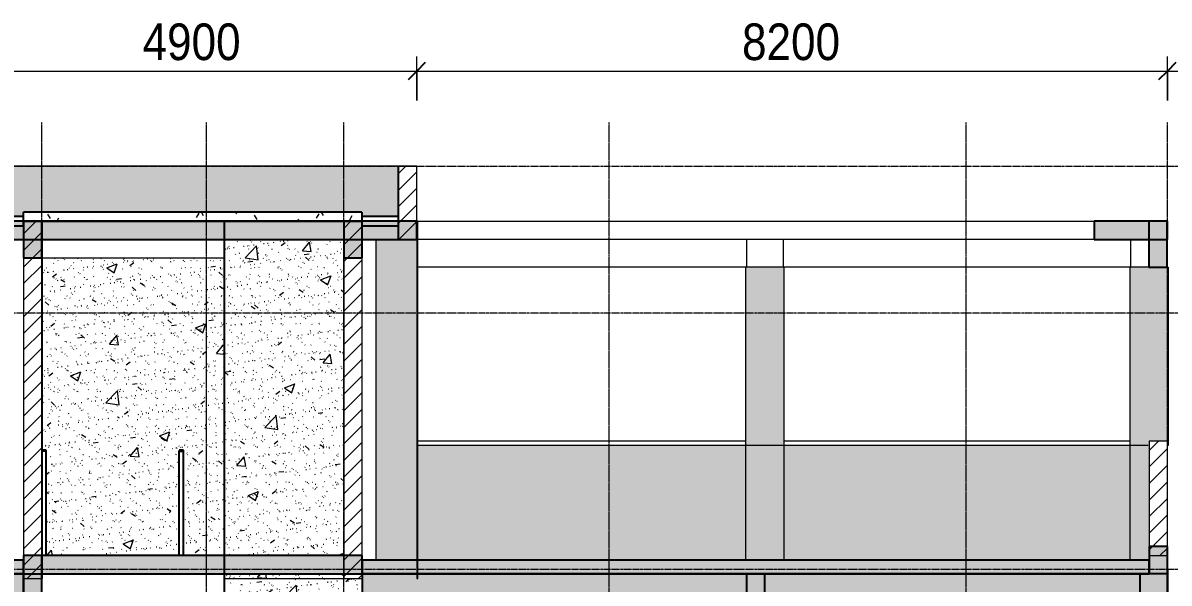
# Model space of a CAD drawing. Header units: millimetres. Extents: x 25061 to 259291, y -8723 to 35400.
# Drawn here: x 42448 to 54971, y 29250 to 35365 of the extents above; entities that cross this region are included whole.
import ezdxf

# ---------------------------------------------------------------- set-up
doc = ezdxf.new("R2010")
doc.units = ezdxf.units.MM
doc.linetypes.add('Centre', pattern=[31.75, 6.35, -4.7625, 15.875, -4.7625])
doc.linetypes.add('Grid Line', pattern=[22.225, 12.7, -3.175, 3.175, -3.175])
for name, color, linetype, lineweight in [('0-1', 7, 'Continuous', 5), ('A-ANNO-DIMS', 211, 'Continuous', 9), ('A-ANNO-DIMS-160', 211, 'Continuous', 9), ('A-FLOR-1', 10, 'Continuous', 25), ('A-FLOR-2', 7, 'Continuous', 9), ('A-FLOR-3', 192, 'Continuous', 25), ('A-FLOR-LEVL-2', 51, 'Centre', 9), ('A-FLOR-PATT-1', 7, 'Continuous', 9), ('A-FLOR-PATT-3', 8, 'Continuous', 9), ('A-WALL', 113, 'Continuous', 9), ('A-WALL-1', 113, 'Continuous', 18), ('A-WALL-PATT-3', 111, 'Continuous', 5), ('A-WALL-PATT-4', 111, 'Continuous', 9), ('I-WALL', 2, 'Continuous', 9), ('I-WALL-3', 2, 'Continuous', 18), ('S-BEAM-1', 12, 'Continuous', 5), ('S-BEAM-2', 10, 'Continuous', 25), ('S-BEAM-3', 7, 'Continuous', 9), ('S-COLS-1', 7, 'Continuous', 9), ('S-GRID-1', 1, 'Grid Line', 9)]:
    doc.layers.add(name, color=color, linetype=linetype, lineweight=lineweight)
doc.styles.add('UTM Avo', font='', dxfattribs={"width": 0.9, "height": 400})
doc.styles.get('UTM Avo').set_extended_font_data('UTM Avo')
doc.dimstyles.new('1_Dim_chi_tiet_2_5', dxfattribs={"dimscale": 304.8, "dimtxt": 399.720379, "dimasz": 0.629921, "dimexe": 0.524934, "dimexo": 0.0625, "dimgap": 0.052493, "dimtad": 1, "dimdec": 0, "dimrnd": 5, "dimzin": 0, "dimdsep": 46, "dimtxsty": 'UTM Avo', "dimblk1": 'OBLIQUE', "dimblk2": 'OBLIQUE', "dimsah": 1, "dimcen": 0.09, "dimdle": 0.524934, "dimazin": 0, "dimtfac": 1, "dimtdec": 4, "dimtix": 1, "dimtmove": 0, "dimatfit": 3, "dimfxl": 1.049869, "dimfxlon": 1, "dimtvp": 1, "dimtolj": 1, "dimtzin": 0, "dimarcsym": 2})
pattern_1 = [(0, (81080.3, 14125), (650.24, 162.56), [53.645, -434.035, 53.645, -434.035, -2600.96]), (0, (81080.3, 14125), (650.24, 162.56), [-975.36, 53.645, -921.715, 53.645, -434.035, -1137.92]), (0, (81080.3, 14125), (650.24, 162.56), [-2438.4, 53.645, -271.475, 53.645, -759.155]), (120, (81324.14, 14206.28), (-465.9011, 481.84436), [53.645, -434.035, 53.645, -3034.995]), (120, (81324.14, 14206.28), (-465.9011, 481.84436), [-541.325, -434.035, 53.645, -921.715, -1625.6]), (120, (81324.14, 14206.28), (-465.9011, 481.84436), [-1950.72, 53.645, -434.035, 53.645, -1084.275]), (120, (81324.14, 14206.28), (-465.9011, 481.84436), [-2492.045, -271.475, 53.645, -759.155]), (240, (81405.42, 14531.4), (-184.3389, -644.40436), [53.645, -434.035, 53.645, -3034.995]), (240, (81405.42, 14531.4), (-184.3389, -644.40436), [-541.325, -434.035, 53.645, -921.715, -1625.6]), (240, (81405.42, 14531.4), (-184.3389, -644.40436), [-1950.72, 53.645, -434.035, 53.645, -1084.275]), (240, (81405.42, 14531.4), (-184.3389, -644.40436), [-2492.045, -271.475, 53.645, -759.155])]
pattern_2 = [(45, (81080.3, 14125), (-90.50967, 90.50967), [])]
pattern_3 = [(45, (81080.3, 14125), (-84.8528, 84.8528), [])]
pattern_4 = [(50, (81080.3, 14125), (1165.978, -102.01), [121.92, -1341.12]), (355, (81080.3, 14125), (-225.554, 1222.763), [97.536, -1072.896]), (100.451, (81177.5, 14116.5), (940.433, 1120.746), [103.616, -1139.776]), (46.184, (81080.3, 14450.1), (1734.906, -269.074), [182.88, -2011.68]), (96.636, (81224.9, 14427.7), (1519.38, 1583.536), [155.424, -1709.665]), (351.184, (81080.3, 14450.1), (1519.39, 1583.52), [146.304, -1609.344]), (21, (81242.9, 14368.8), (970.332, -654.498), [121.92, -1341.12]), (326, (81242.9, 14368.8), (395.533, 1178.804), [97.536, -1072.896]), (71.451, (81323.7, 14314.3), (1365.87, 524.296), [103.616, -1139.776]), (37.5, (81080.3, 14125), (19.767, 541.1527), [53.645, -1006.246, 53.645, -1035.507, -1076.96]), (37.5, (81080.3, 14125), (19.767, 541.1527), [-2149.043, 53.645, -1023.315]), (7.5, (81080.3, 14125), (427.646, 641.156), [53.645, -567.334, 53.645, -981.862, -410.464]), (7.5, (81080.3, 14125), (427.646, 641.156), [-1656.486, 53.645, -356.819]), (327.5, (80717.8, 14125), (867.782, -36.665), [53.645, -352.755, 53.645, -1214.323, -1682.496]), (327.5, (80717.8, 14125), (867.782, -36.665), [-1674.368, 53.645, -1628.85]), (317.5, (80555.2, 14125), (948.028, 162.731), [53.645, -474.675, 53.645, -788.416, -1194.816]), (317.5, (80555.2, 14125), (948.028, 162.731), [-1370.38, 53.645, -1141.17])]
pattern_5 = [(37.5, (81080.3, 14125), (-5.1206, 156.61216), [5.364, -118.181, 5.364, -132.812, -132.08]), (37.5, (81080.3, 14125), (-5.1206, 156.61216), [-261.722, 5.364, -126.716]), (7.5, (81080.3, 14125), (143.847, 229.3842), [5.364, -61.285, 5.364, -105.989, -42.672]), (7.5, (81080.3, 14125), (143.847, 229.3842), [-178.003, 5.364, -37.308]), (327.5, (80980.33, 14125), (253.11758, 0.46008), [5.364, -35.276, 5.364, -140.94, -191.008]), (327.5, (80980.33, 14125), (253.11758, 0.46008), [-186.944, 5.364, -185.644]), (317.5, (80980.33, 14125), (244.3381, 71.3376), [5.364, -14.956, 5.364, -90.546, -109.728]), (317.5, (80980.33, 14125), (244.3381, 71.3376), [-116.23, 5.364, -104.364])]

# ---------------------------------------------------------------- blocks, each defined once
blk = doc.blocks.new('NCV_TKTC_KET CAU_rvt-1-TKCS_MẶT CẮT 1')
at = {"layer": 'A-FLOR-PATT-1'}
h = blk.add_hatch(color=256, dxfattribs=at)
h.paths.add_polyline_path([(41852, 33000), (46752, 33000), (46752, 33200), (41852, 33200)])
h.paths.add_polyline_path([(119053, 33000), (119053, 33200), (114153, 33200), (114153, 33000), (118741, 33000)])
h = blk.add_hatch(color=256, dxfattribs=at)
h.paths.add_polyline_path([(106751, 33000), (106751, 33200), (105951, 33200), (105951, 33000)])
h.paths.add_polyline_path([(54752, 33000), (54953, 33000), (54953, 33200), (54153, 33200), (54153, 33000)])
h = blk.add_hatch(color=256, dxfattribs=at)
h.paths.add_polyline_path([(42453, 29350), (46153, 29350), (46153, 29550), (42453, 29550), (42453, 29518)])
h.paths.add_polyline_path([(118453, 29350), (118453, 29550), (114753, 29550), (114753, 29350), (118341, 29350)])
h = blk.add_hatch(color=256, dxfattribs=at)
h.paths.add_polyline_path([(33653, 29150), (42453, 29150), (42453, 29350), (33653, 29350), (33653, 29214)])
h.paths.add_polyline_path([(127253, 29150), (127253, 29350), (118453, 29350), (118453, 29150), (126740, 29150)])
h.paths.add_polyline_path([(46153, 29150), (54953, 29150), (54953, 29350), (46153, 29350), (46153, 29214)])
h.paths.add_polyline_path([(114753, 29150), (114753, 29350), (105953, 29350), (105953, 29150), (114742, 29150)])
at = {"layer": 'S-BEAM-1'}
for points in [[(42653, 32800), (42653, 33200), (42453, 33200), (42453, 32800)], [(46153, 32800), (46153, 33200), (45953, 33200), (45953, 32800)], [(54751, 32700), (54951, 32700), (54951, 33200), (54751, 33200)], [(54953, 29350), (54953, 29650), (54753, 29650), (54753, 29350)], [(42653, 28750), (42653, 29550), (42453, 29550), (42453, 28750), (42554, 28750)], [(50553, 28950), (50553, 29350), (50353, 29350), (50353, 28950)], [(54953, 28750), (54953, 29350), (54653, 29350), (54653, 28750), (54752, 28750)]]:
    blk.add_hatch(color=256, dxfattribs=at).paths.add_polyline_path(points)
at = {"layer": 'A-FLOR-1'}
for p, q in [((46752, 33200), (41852, 33200)), ((46752, 33000), (46752, 33200)), ((54953, 33200), (54153, 33200)), ((54153, 33200), (54153, 33000)), ((54953, 33000), (54953, 33200)), ((41852, 33000), (46752, 33000)), ((54153, 33000), (54953, 33000)), ((46153, 29550), (42453, 29550)), ((42453, 29550), (42453, 29350)), ((46153, 29350), (46153, 29550)), ((42453, 29350), (33653, 29350)), ((42453, 29150), (42453, 29350)), ((42453, 29350), (46153, 29350)), ((54953, 29350), (46153, 29350)), ((46153, 29350), (46153, 29150)), ((54953, 29150), (54953, 29350))]:
    blk.add_line(p, q, dxfattribs=at)
at = {"layer": 'A-FLOR-2'}
for p, q in [((46763, 33200), (54153, 33200)), ((54153, 33000), (46763, 33000))]:
    blk.add_line(p, q, dxfattribs=at)
at = {"layer": 'S-BEAM-2'}
for p, q in [((42653, 33200), (42453, 33200)), ((42453, 33200), (42453, 32800)), ((42653, 32800), (42653, 33200)), ((46153, 33200), (45953, 33200)), ((45953, 33200), (45953, 32800)), ((46153, 32800), (46153, 33200)), ((54951, 33200), (54751, 33200)), ((54751, 33200), (54751, 32700)), ((54951, 32700), (54951, 33200)), ((42453, 32800), (42653, 32800)), ((45953, 32800), (46153, 32800)), ((54751, 32700), (54951, 32700)), ((54953, 29650), (54753, 29650)), ((54753, 29650), (54753, 29350)), ((54953, 29350), (54953, 29650)), ((42653, 29550), (42453, 29550)), ((42453, 29550), (42453, 28750)), ((42653, 28750), (42653, 29550)), ((50553, 29350), (50353, 29350)), ((50353, 29350), (50353, 28950)), ((50553, 28950), (50553, 29350)), ((54753, 29350), (54653, 29350)), ((54653, 29350), (54653, 28750)), ((54953, 28750), (54953, 29350))]:
    blk.add_line(p, q, dxfattribs=at)
at = {"layer": 'S-BEAM-3'}
for p, q in [((42663, 32800), (44642, 32800)), ((50343, 32700), (46763, 32700)), ((54543, 32700), (50763, 32700))]:
    blk.add_line(p, q, dxfattribs=at)
at = {"layer": 'S-COLS-1'}
for p, q in [((50353, 33000), (50353, 32700)), ((50753, 33000), (50753, 32700)), ((54553, 32700), (54553, 33000)), ((54953, 32700), (54953, 33000))]:
    blk.add_line(p, q, dxfattribs=at)
blk = doc.blocks.new('Railing - 10mm-758696-TKCS_MẶT CẮT 1')
at = {"layer": ''}
for p, q in [((44298, 27805), (44298, 28795)), ((44308, 28795), (44308, 27805))]:
    blk.add_line(p, q, dxfattribs=at)
blk = doc.blocks.new('Railing - 50 x 10mm-3757195-TKCS_MẶT CẮT 1')
at = {"layer": ''}
for p, q in [((42703, 30691), (42663, 30691)), ((42703, 29550), (42703, 30691))]:
    blk.add_line(p, q, dxfattribs=at)
blk = doc.blocks.new('Railing - Railing-947408-TKCS_MẶT CẮT 1')
at = {"layer": ''}
blk.add_line((44453, 27805), (44643, 27805), dxfattribs=at)
for name, p in [('Railing - 50 x 10mm-3757195-TKCS_MẶT CẮT 1', (0, 0)), ('Railing - 10mm-758696-TKCS_MẶT CẮT 1', (0, 0)), ('Railing - 10mm-758696-TKCS_MẶT CẮT 1', (217, 0)), ('Railing - 10mm-758696-TKCS_MẶT CẮT 1', (325, 0))]:
    blk.add_blockref(name, p)
blk = doc.blocks.new('Railing - 50 x 10mm-V9-TKCS_MẶT CẮT 1')
at = {"layer": ''}
for p, q in [((44153, 30691), (44203, 30691)), ((44153, 29550), (44153, 30691)), ((44203, 29550), (44203, 30691))]:
    blk.add_line(p, q, dxfattribs=at)
blk = doc.blocks.new('Railing - 50 x 10mm-3757193-TKCS_MẶT CẮT 1')
at = {"layer": ''}
for p, q in [((44403, 27277), (44403, 27273)), ((44403, 27273), (44453, 27273)), ((44403, 26139), (44403, 27273)), ((44453, 27273), (44453, 27277)), ((44453, 27273), (44453, 26139)), ((44453, 26139), (44403, 26139))]:
    blk.add_line(p, q, dxfattribs=at)
blk = doc.blocks.new('Railing - Railing-947412-TKCS_MẶT CẮT 1')
at = {"layer": ''}
for p, q in [((44403, 27805), (44203, 27805)), ((44203, 27795), (44403, 27795))]:
    blk.add_line(p, q, dxfattribs=at)
for name in ['Railing - 50 x 10mm-V9-TKCS_MẶT CẮT 1', 'Railing - 50 x 10mm-3757193-TKCS_MẶT CẮT 1']:
    blk.add_blockref(name, (0, 0))
blk = doc.blocks.new('Top Rail Type - Top Rail_Internal_-947424-TKCS_MẶT CẮT 1')
at = {"layer": ''}
for p, q in [((42703, 30700), (42663, 30700)), ((42703, 30691), (42703, 30700)), ((44268, 28805), (44203, 28805)), ((44643, 28805), (44453, 28805)), ((44203, 28795), (44268, 28795)), ((44453, 28795), (44643, 28795))]:
    blk.add_line(p, q, dxfattribs=at)
blk = doc.blocks.new('Top Rail Type - Top Rail_Internal_-947440-TKCS_MẶT CẮT 1')
at = {"layer": ''}
for p, q in [((44203, 30700), (44153, 30700)), ((44153, 30700), (44153, 30691)), ((44203, 30691), (44203, 30700)), ((44278, 29049), (44203, 29049)), ((44203, 29039), (44268, 29039)), ((44268, 29039), (44268, 28795)), ((44278, 28805), (44278, 29049)), ((44328, 28805), (44278, 28805)), ((44403, 28805), (44328, 28805)), ((44403, 28751), (44403, 28805)), ((44453, 28805), (44403, 28805)), ((44453, 28805), (44453, 28751)), ((44268, 28795), (44328, 28795)), ((44328, 28795), (44403, 28795)), ((44403, 27289), (44403, 28751)), ((44453, 28751), (44403, 28751)), ((44453, 28751), (44453, 27289)), ((44403, 27289), (44403, 27277)), ((44453, 27289), (44403, 27289)), ((44403, 27277), (44453, 27277)), ((44453, 27277), (44453, 27289))]:
    blk.add_line(p, q, dxfattribs=at)
blk = doc.blocks.new('DIMBLOCK42-TKCS_MẶT CẮT 1')
at = {"layer": 'A-ANNO-DIMS-160'}
for p, q in [((41853, 34519), (41853, 34999)), ((46752, 34519), (46752, 34999)), ((41853, 34839), (46752, 34839)), ((41853, 34839), (41853, 34519)), ((46752, 34839), (46752, 34519))]:
    blk.add_line(p, q, dxfattribs=at)
at = {"layer": 'A-ANNO-DIMS-160', "lineweight": 25}
for p, q in [((41853, 34839), (41757, 34743)), ((41853, 34839), (41949, 34935)), ((46752, 34839), (46656, 34743)), ((46752, 34839), (46848, 34935))]:
    blk.add_line(p, q, dxfattribs=at)
at = {"layer": 'A-ANNO-DIMS-160', "color": 0, "insert": (43755, 35359), "char_height": 400, "width": 1314.64, "attachment_point": 1, "line_spacing_factor": 1.110334, "style": 'UTM Avo'}
blk.add_mtext('4900', dxfattribs=at)
blk = doc.blocks.new('_Oblique')
at = {"color": 0, "linetype": 'ByBlock', "lineweight": -2}
blk.add_line((-0.5, -0.5), (0.5, 0.5), dxfattribs=at)
blk = doc.blocks.new('DIMBLOCK43-TKCS_MẶT CẮT 1')
at = {"layer": 'A-ANNO-DIMS-160'}
for p, q in [((46752, 34519), (46752, 34999)), ((54953, 34519), (54953, 34999)), ((46752, 34839), (55113, 34839)), ((46752, 34839), (46752, 34519)), ((54953, 34839), (54953, 34519))]:
    blk.add_line(p, q, dxfattribs=at)
at = {"layer": 'A-ANNO-DIMS-160', "lineweight": 25}
for p, q in [((46752, 34839), (46656, 34743)), ((46752, 34839), (46848, 34935)), ((54953, 34839), (54857, 34743)), ((54953, 34839), (55049, 34935))]:
    blk.add_line(p, q, dxfattribs=at)
at = {"layer": 'A-ANNO-DIMS-160', "color": 0, "insert": (50305, 35359), "char_height": 400, "width": 1314.64, "attachment_point": 1, "line_spacing_factor": 1.110334, "style": 'UTM Avo'}
blk.add_mtext('8200', dxfattribs=at)

msp = doc.modelspace()

# ---------------------------------------------------------------- hatches: boundary and pattern name
at = {"layer": 'A-FLOR-PATT-3'}
h = msp.add_hatch(dxfattribs=at)
h.set_pattern_fill('FP_1', color=256, style=0, pattern_type=2)
h.set_pattern_definition(pattern_1)
h.paths.add_polyline_path([(46152.4, 33150), (46552.4, 33150), (46552.4, 33250), (46152.4, 33250)])
h.paths.add_polyline_path([(42452.6, 33150), (42452.6, 33250), (42052.6, 33250), (42052.6, 33150)])
h = msp.add_hatch(dxfattribs=at)
h.set_pattern_fill('FP_1', color=256, style=0, pattern_type=2)
h.set_pattern_definition(pattern_1)
h.paths.add_polyline_path([(42452.6, 33200), (46152.4, 33200), (46152.4, 33300), (42452.6, 33300)])
h = msp.add_hatch(dxfattribs=at)
h.set_pattern_fill('FP_1', color=256, style=0, pattern_type=2)
h.set_pattern_definition(pattern_1)
h.paths.add_polyline_path([(54751.6, 29350), (54752.6, 29350), (54751.6, 29500), (46152.6, 29500), (46152.6, 29350), (51552.1, 29350)])
h.paths.add_polyline_path([(127052.6, 29350), (127052.6, 29500), (118452.6, 29500), (118452.6, 29350), (125140.2, 29350)])
h.paths.add_polyline_path([(35554.7, 29350), (42452.6, 29350), (42452.6, 29500), (33852.6, 29500), (33852.6, 29350)])
h.paths.add_polyline_path([(114752.6, 29350), (114752.6, 29500), (106152.6, 29500), (106152.6, 29350), (112342.3, 29350)])
at = {"layer": 'A-WALL-PATT-3'}
for points in [[(46352.6, 33250), (46542.4, 33250), (46542.4, 33800), (42062.6, 33800), (42062.6, 33250), (42452.6, 33250), (42452.6, 33300), (46152.4, 33300), (46152.6, 33250), (46302.8, 33250)], [(50752.6, 30750), (50752.6, 32700), (50342.7, 32700), (50342.7, 30750)], [(50762.6, 30750), (50762.6, 32700), (50752.6, 32700), (50752.6, 30750)], [(54751.6, 30750), (54752.6, 30750), (54752.6, 30800), (54952.6, 30800), (54952.6, 32700), (54542.6, 32700), (54542.6, 30750), (54750.6, 30750)], [(54962.6, 30750), (54962.6, 32700), (54952.6, 32700), (54952.6, 30750)], [(46789, 29500), (50342.6, 29500), (50342.6, 30750), (46762.6, 30750), (46762.6, 29500)], [(50342.6, 29500), (50752.6, 29500), (50752.6, 30750), (50342.6, 30750)], [(50762.6, 29500), (50762.6, 30750), (50752.6, 30750), (50752.6, 29500)], [(54352.6, 29500), (54542.6, 29500), (54542.6, 30750), (50762.6, 30750), (50762.6, 29500), (51552.1, 29500)], [(54743.6, 29500), (54752.6, 29500), (54751.6, 30750), (54542.6, 30750), (54542.6, 29500), (54742.6, 29500)]]:
    msp.add_hatch(color=256, dxfattribs=at).paths.add_polyline_path(points)
at = {"layer": 'A-WALL-PATT-4'}
h = msp.add_hatch(dxfattribs=at)
h.set_pattern_fill('FP_8', color=256, style=0, pattern_type=2)
h.set_pattern_definition(pattern_2)
h.paths.add_polyline_path([(46752.4, 33000), (46752.4, 33800), (46552.4, 33800), (46552.4, 33000)])
h = msp.add_hatch(dxfattribs=at)
h.set_pattern_fill('FP_8', color=256, style=0, pattern_type=2)
h.set_pattern_definition(pattern_2)
h.paths.add_polyline_path([(42452.6, 29300), (42652.6, 29300), (42652.6, 33200), (42452.6, 33200), (42452.6, 29517.7)])
h = msp.add_hatch(dxfattribs=at)
h.set_pattern_fill('FP_3', color=256, style=0, pattern_type=2)
h.set_pattern_definition(pattern_3)
h.paths.add_polyline_path([(42652.6, 29300), (42662.6, 29300), (42662.6, 33200), (42652.6, 33200), (42652.6, 29517.7)])
h = msp.add_hatch(dxfattribs=at)
h.set_pattern_fill('FP_3', color=256, style=0, pattern_type=2)
h.set_pattern_definition(pattern_3)
h.paths.add_polyline_path([(44652.5, 29300), (44652.5, 33200), (44642.5, 33200), (44642.5, 29300)])
h = msp.add_hatch(dxfattribs=at)
h.set_pattern_fill('FP_8', color=256, style=0, pattern_type=2)
h.set_pattern_definition(pattern_2)
h.paths.add_polyline_path([(46152.6, 29300), (46152.6, 33200), (45952.6, 33200), (45952.6, 29300)])
h = msp.add_hatch(dxfattribs=at)
h.set_pattern_fill('FP_4', color=256, style=0, pattern_type=2)
h.set_pattern_definition(pattern_4)
h.paths.add_polyline_path([(44652.6, 29300), (45952.6, 29300), (45952.6, 29350), (44652.6, 29350), (44652.6, 29300.2)])
h.paths.add_polyline_path([(45153.1, 29550), (45952.6, 29550), (45952.6, 33000), (44652.5, 33000), (44652.5, 29550), (44735.8, 29550)])
h = msp.add_hatch(dxfattribs=at)
h.set_pattern_fill('FP_5', color=256, style=0, pattern_type=2)
h.set_pattern_definition(pattern_5)
h.paths.add_polyline_path([(44652.6, 29300), (45952.6, 29300), (45952.6, 29350), (44652.6, 29350), (44652.6, 29300.2)])
h.paths.add_polyline_path([(45153.1, 29550), (45952.6, 29550), (45952.6, 33000), (44652.5, 33000), (44652.5, 29550), (44735.8, 29550)])
msp.add_hatch(color=256, dxfattribs=at).paths.add_polyline_path([(46552.6, 29500), (46752.6, 29500), (46752.4, 33000), (46302.8, 33000), (46302.8, 29500)])
h = msp.add_hatch(dxfattribs=at)
h.set_pattern_fill('FP_4', color=256, style=0, pattern_type=2)
h.set_pattern_definition(pattern_4)
h.paths.add_polyline_path([(42703.4, 29550), (44152.6, 29550), (44152.6, 30700), (44202.6, 30700), (44202.6, 29550), (44642.5, 29550), (44642.5, 32800), (42662.6, 32800), (42662.6, 30700), (42703.4, 30700), (42703.4, 29687.6)])
h = msp.add_hatch(dxfattribs=at)
h.set_pattern_fill('FP_5', color=256, style=0, pattern_type=2)
h.set_pattern_definition(pattern_5)
h.paths.add_polyline_path([(42703.4, 29550), (44152.6, 29550), (44152.6, 30700), (44202.6, 30700), (44202.6, 29550), (44642.5, 29550), (44642.5, 32800), (42662.6, 32800), (42662.6, 30700), (42703.4, 30700), (42703.4, 29687.6)])
h = msp.add_hatch(dxfattribs=at)
h.set_pattern_fill('FP_8', color=256, style=0, pattern_type=2)
h.set_pattern_definition(pattern_2)
h.paths.add_polyline_path([(54952.6, 29550), (54952.6, 30800), (54752.6, 30800), (54752.6, 29550)])
h = msp.add_hatch(dxfattribs=at)
h.set_pattern_fill('FP_3', color=256, style=0, pattern_type=2)
h.set_pattern_definition(pattern_3)
h.paths.add_polyline_path([(44642.6, 26000), (44652.6, 26000), (44652.6, 29400), (44642.6, 29400), (44642.6, 26780.7)])
h = msp.add_hatch(dxfattribs=at)
h.set_pattern_fill('FP_4', color=256, style=0, pattern_type=2)
h.set_pattern_definition(pattern_4)
h.paths.add_polyline_path([(45953, 26000), (46552.6, 26000), (46552.6, 29150), (46152.6, 29150), (46152.6, 29300), (45952.6, 29300), (45952.6, 29350), (44652.6, 29350), (44652.6, 26000), (45153.1, 26000)])
h = msp.add_hatch(dxfattribs=at)
h.set_pattern_fill('FP_5', color=256, style=0, pattern_type=2)
h.set_pattern_definition(pattern_5)
h.paths.add_polyline_path([(45953, 26000), (46552.6, 26000), (46552.6, 29150), (46152.6, 29150), (46152.6, 29300), (45952.6, 29300), (45952.6, 29350), (44652.6, 29350), (44652.6, 26000), (45153.1, 26000)])

# ---------------------------------------------------------------- linework, layer by layer
at = {"layer": 'A-FLOR-3'}
for p, q in [((42452.6, 33250), (42052.6, 33250)), ((46152.4, 33300), (42452.6, 33300)), ((42452.6, 33150), (42452.6, 33300)), ((42452.6, 33200), (46152.4, 33200)), ((46152.4, 33300), (46152.4, 33150)), ((46552.4, 33250), (46152.4, 33250)), ((46552.4, 33150), (46552.4, 33250)), ((42052.6, 33150), (42452.6, 33150)), ((46152.4, 33150), (46552.4, 33150)), ((42452.6, 29500), (33852.6, 29500)), ((42452.6, 29350), (42452.6, 29500)), ((54752.6, 29500), (46152.6, 29500)), ((46152.6, 29500), (46152.6, 29350)), ((54752.6, 29350), (54752.6, 29500)), ((33852.6, 29350), (42452.6, 29350)), ((46152.6, 29350), (54752.6, 29350))]:
    msp.add_line(p, q, dxfattribs=at)
at = {"layer": 'A-FLOR-LEVL-2'}
for p, q in [((25061.1, 33800), (134152.6, 33800)), ((25061.1, 32200), (134152.6, 32200)), ((25061.1, 29400), (134152.6, 29400))]:
    msp.add_line(p, q, dxfattribs=at)
at = {"layer": 'A-WALL'}
for p, q in [((46542.4, 33800), (42062.6, 33800)), ((50762.6, 32700), (50342.7, 32700)), ((50342.7, 32700), (50342.7, 30750)), ((50762.6, 32700), (50762.6, 30750)), ((54750.6, 32700), (54542.6, 32700)), ((54542.6, 32700), (54542.6, 30750)), ((54950.6, 32700), (54962.6, 32700)), ((54962.6, 32700), (54962.6, 30750)), ((50342.7, 30800), (46762.6, 30800)), ((54542.6, 30800), (50762.6, 30800)), ((54962.6, 30750), (54952.6, 30750))]:
    msp.add_line(p, q, dxfattribs=at)
at = {"layer": 'A-WALL-1'}
for p, q in [((46752.4, 33800), (46542.4, 33800)), ((46542.4, 33800), (46542.4, 33000)), ((46552.4, 33800), (46552.4, 33000)), ((46752.4, 33000), (46752.4, 33800)), ((42652.6, 29300), (42652.6, 33200)), ((45952.6, 33200), (45952.6, 29300)), ((46152.6, 33200), (46152.4, 33200)), ((46152.6, 29300), (46152.6, 33200)), ((42452.6, 33150), (42452.6, 29300)), ((46542.4, 33000), (46752.4, 33000)), ((54752.6, 30800), (54752.6, 29550)), ((54952.6, 30800), (54752.6, 30800)), ((54952.6, 29550), (54952.6, 30800)), ((54752.6, 29550), (54952.6, 29550)), ((54952.6, 29400), (54952.6, 28750)), ((54962.6, 29400), (54952.6, 29400)), ((54962.6, 28750), (54962.6, 29400)), ((42452.6, 29300), (42652.6, 29300)), ((45952.6, 29300), (46152.6, 29300))]:
    msp.add_line(p, q, dxfattribs=at)
at = {"layer": 'I-WALL'}
for p, q in [((46302.8, 33000), (46302.8, 29500)), ((54742.6, 30750), (46762.6, 30750)), ((50342.6, 30750), (50342.6, 29500)), ((50762.6, 30750), (50762.6, 29500)), ((54542.6, 30750), (54542.6, 29500)), ((44652.6, 29300), (45952.6, 29300))]:
    msp.add_line(p, q, dxfattribs=at)
at = {"layer": 'I-WALL-3'}
for p, q in [((42662.6, 29300), (42662.6, 33200)), ((44642.5, 33200), (44642.5, 29300)), ((44652.5, 29300), (44652.5, 33200)), ((46752.6, 33200), (46752.6, 29300)), ((46762.6, 33200), (46752.6, 33200)), ((46762.6, 29300), (46762.6, 33200)), ((44652.6, 29400), (44642.6, 29400)), ((44642.6, 29400), (44642.6, 26000)), ((44652.6, 26000), (44652.6, 29400)), ((42652.6, 29300), (42662.6, 29300)), ((44642.5, 29300), (44652.5, 29300)), ((46752.6, 29300), (46762.6, 29300))]:
    msp.add_line(p, q, dxfattribs=at)
at = {"layer": 'S-GRID-1'}
for p, q in [((42652.6, 30285.9), (42652.6, 34285.9)), ((44452.6, 30285.9), (44452.6, 34285.9)), ((45952.6, 30285.9), (45952.6, 34285.9)), ((48852.6, 30285.9), (48852.6, 34285.9)), ((52752.6, 30285.9), (52752.6, 34285.9)), ((54952.6, 30285.9), (54952.6, 34285.9)), ((42652.6, -3283.1), (42652.6, 30285.9)), ((44452.6, -3283.1), (44452.6, 30285.9)), ((45952.6, -3283.1), (45952.6, 30285.9)), ((48852.6, -3283.1), (48852.6, 30285.9)), ((52752.6, -3283.1), (52752.6, 30285.9)), ((54952.6, -3283.1), (54952.6, 30285.9))]:
    msp.add_line(p, q, dxfattribs=at)

# ---------------------------------------------------------------- block references
at = {"layer": ''}
for name in ['Top Rail Type - Top Rail_Internal_-947424-TKCS_MẶT CẮT 1', 'Railing - Railing-947408-TKCS_MẶT CẮT 1', 'Top Rail Type - Top Rail_Internal_-947440-TKCS_MẶT CẮT 1', 'Railing - Railing-947412-TKCS_MẶT CẮT 1']:
    msp.add_blockref(name, (0, 0), dxfattribs=at)
at = {"layer": '0-1'}
msp.add_blockref('NCV_TKTC_KET CAU_rvt-1-TKCS_MẶT CẮT 1', (0, 0), dxfattribs=at)

# ---------------------------------------------------------------- dimensions: what is measured, and where the dimension line sits
at = {"layer": 'A-ANNO-DIMS'}
for base, p1, p2, override, picture, middle in [((46752.4, 34839), (41852.6, 34519), (46752.4, 34519), {"dimpost": '<>', "dimfxl": 4899.857338}, 'DIMBLOCK42-TKCS_MẶT CẮT 1', (44302.5, 35062)), ((54952.6, 34839), (46752.4, 34519), (54952.6, 34519), {"dimpost": '<>', "dimfxl": 8200.142662}, 'DIMBLOCK43-TKCS_MẶT CẮT 1', (50852.5, 35062))]:
    dim = msp.add_linear_dim(base=base, p1=p1, p2=p2, dimstyle='1_Dim_chi_tiet_2_5', override=override, dxfattribs=at)
    dim.commit()
    dim.dimension.update_dxf_attribs({"geometry": picture, "text_midpoint": middle})

doc.saveas('drawing.dxf')
